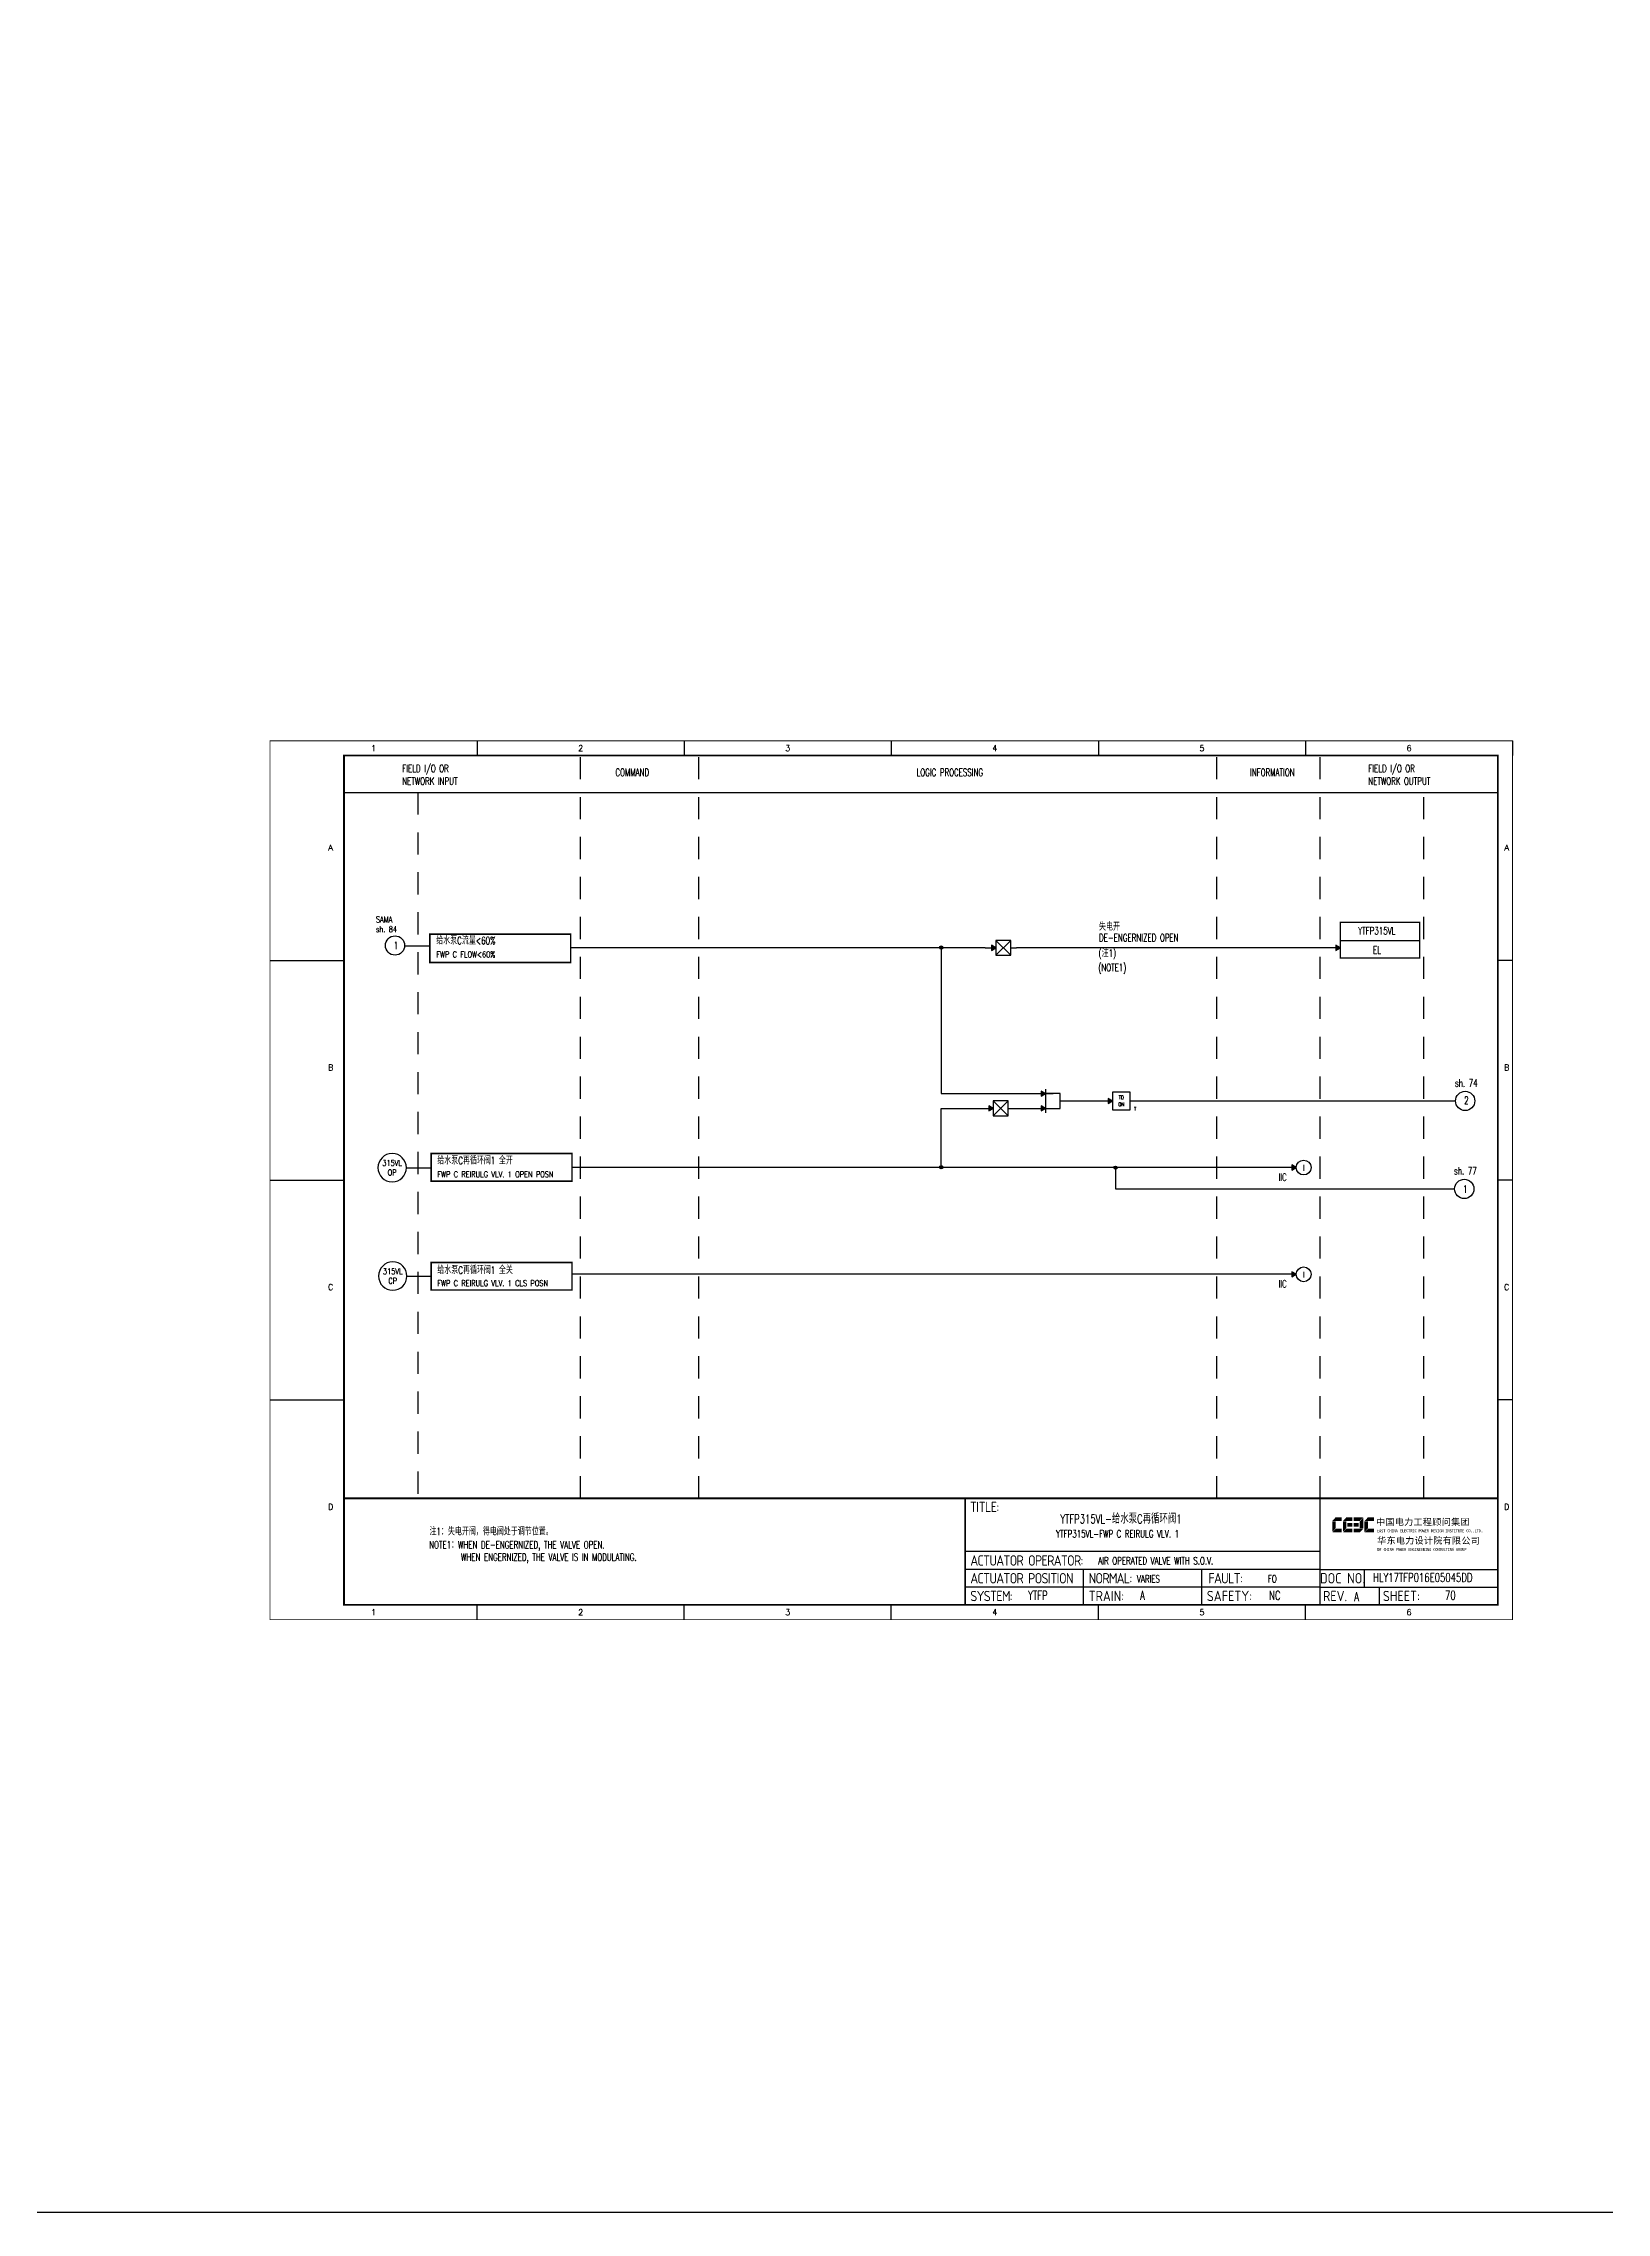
# Model space of a CAD drawing. Header units: millimetres. Extents: x 38833 to 52469, y 29493 to 32647.
# Drawn here: x 41521 to 42050, y 29493 to 30226 of the extents above; entities that cross this region are included whole.
import ezdxf
from ezdxf.enums import TextEntityAlignment as Align

# ---------------------------------------------------------------- set-up
doc = ezdxf.new("R2010")
doc.units = ezdxf.units.MM
doc.linetypes.add('DASHED', pattern=[0.75, 0.5, -0.25])
doc.linetypes.add('JIS_02_0.7', pattern=[1.35, 0.75, -0.6])
for name, color, linetype in [('BLOCK', 7, 'Continuous'), ('BORDER', 1, 'Continuous'), ('INSTRUMENT', 4, 'Continuous'), ('MLINE', 6, 'Continuous'), ('TITLE', 1, 'Continuous'), ('TK', 7, 'Continuous'), ('图框_外框线', 7, 'Continuous'), ('图框_标题栏文字', 6, 'Continuous')]:
    doc.layers.add(name, color=color, linetype=linetype)
doc.styles.add('DANIEL', font='COMPLEX', dxfattribs={"width": 0.7, "bigfont": 'GVFS'})
doc.styles.add('ecepdi', font='simhei.ttf', dxfattribs={"width": 0.9})
doc.styles.get("Standard").update_dxf_attribs({"font": 'romans.shx', "width": 0.7, "bigfont": 'hztxta.shx'})
doc.styles.add('工程字', font='gbenor.shx', dxfattribs={"bigfont": 'gbcbig.shx'})

# ---------------------------------------------------------------- blocks, each defined once
blk = doc.blocks.new('INS00')
at = {"layer": 'INSTRUMENT', "color": 0}
blk.add_lwpolyline([(6, 0, 1), (-6, 0, 1)], format="xyb", close=True, dxfattribs=at)
at = {"layer": 'INSTRUMENT', "flags": 1}
for tag, p in [('INSNAM', (0, 9)), ('INSDGN', (0, -9)), ('INSMAN', (0, -18)), ('INSSUP', (0, -15)), ('INSTYP', (0, -12)), ('INSREM', (0, -21))]:
    blk.add_attdef(tag, text='', height=3, dxfattribs=at).set_placement(p, align=Align.TOP_CENTER)
at = {"layer": 'INSTRUMENT', "width": 0.7}
for tag, p in [('INSIDE', (0, 2)), ('INSSYS', (0, -2))]:
    blk.add_attdef(tag, text='', height=2.5, dxfattribs=at).set_placement(p, align=Align.MIDDLE)
for tag, p in [('INSHH', (6, 3.5)), ('INSL', (6, -3)), ('INSLL', (6, -6))]:
    blk.add_attdef(tag, p, '', height=2.5, dxfattribs=at)
at = {"layer": 'INSTRUMENT', "linetype": 'DASHED', "width": 0.7}
blk.add_attdef('INSH', (6, 0.5), '', height=2.5, dxfattribs=at)
blk = doc.blocks.new('TD ON')
at = {"layer": 'BORDER'}
blk.add_hatch(color=256, dxfattribs=at).paths.add_polyline_path([(2178.99, 3763.24), (2177.49, 3764.11), (2177.49, 3762.37)])
for p, q in [((2176.99, 3763.24), (2178.99, 3763.24)), ((2184.99, 3763.24), (2186.99, 3763.24))]:
    blk.add_line(p, q, dxfattribs=at)
for points in [[(2178.99, 3763.24), (2177.49, 3764.11), (2177.49, 3762.37)], [(2184.99, 3766.24), (2178.99, 3766.24), (2178.99, 3760.24), (2184.99, 3760.24)]]:
    blk.add_lwpolyline(points, close=True, dxfattribs=at)
at = {"layer": 'BORDER', "style": 'DANIEL', "width": 0.8}
for s, p in [('ON', (2181.94, 3762.09)), ('TD', (2181.94, 3764.43))]:
    blk.add_text(s, height=1.2, dxfattribs=at).set_placement(p, align=Align.MIDDLE)
blk = doc.blocks.new('A$C1E0003F3')
h = blk.add_hatch(color=152)
edge = h.paths.add_edge_path()
edge.add_ellipse((5.15, 4.41), major_axis=(0, 0.211), ratio=0.769231, start_angle=-90, end_angle=0)
edge.add_line((5.15, 4.62), (3.22, 4.62))
edge.add_line((3.22, 4.62), (2.09, 3.35))
edge.add_line((2.09, 3.35), (5.32, 3.35))
edge.add_line((5.32, 3.35), (5.32, 4.41))
h.paths.add_polyline_path([(3.22, 3.23), (2.09, 3.23), (2.09, -0.36), (3.22, 0.91)])
edge = h.paths.add_edge_path()
edge.add_line((5.32, 0.81), (3.27, 0.81))
edge.add_line((3.27, 0.81), (2.13, -0.46))
edge.add_line((2.13, -0.46), (5.15, -0.46))
edge.add_ellipse((5.15, -0.25), major_axis=(0, 0.211), ratio=0.769231, start_angle=180, end_angle=270)
edge.add_line((5.32, -0.25), (5.32, 0.81))
h = blk.add_hatch(color=152)
edge = h.paths.add_edge_path()
edge.add_ellipse((8.78, 4.41), major_axis=(0, 0.211), ratio=0.769231, start_angle=-90, end_angle=0)
edge.add_line((8.78, 4.62), (6.84, 4.62))
edge.add_line((6.84, 4.62), (5.71, 3.35))
edge.add_line((5.71, 3.35), (8.94, 3.35))
edge.add_line((8.94, 3.35), (8.94, 4.41))
h.paths.add_polyline_path([(6.84, 3.23), (5.71, 3.23), (5.71, -0.36), (6.84, 0.91)])
edge = h.paths.add_edge_path()
edge.add_ellipse((8.78, 2.49), major_axis=(0, 0.211), ratio=0.769231, start_angle=-90, end_angle=0)
edge.add_line((8.78, 2.7), (7.22, 2.7))
edge.add_line((7.22, 2.7), (7.22, 1.44))
edge.add_line((7.22, 1.44), (8.78, 1.44))
edge.add_ellipse((8.78, 1.65), major_axis=(0, 0.211), ratio=0.769231, start_angle=180, end_angle=270)
edge.add_line((8.94, 1.65), (8.94, 2.49))
edge = h.paths.add_edge_path()
edge.add_line((8.94, 0.81), (6.89, 0.81))
edge.add_line((6.89, 0.81), (5.75, -0.46))
edge.add_line((5.75, -0.46), (8.78, -0.46))
edge.add_ellipse((8.78, -0.25), major_axis=(0, 0.211), ratio=0.769231, start_angle=180, end_angle=270)
edge.add_line((8.94, -0.25), (8.94, 0.81))
h = blk.add_hatch(color=1)
edge = h.paths.add_edge_path()
edge.add_line((12.48, 4.62), (9.46, 4.62))
edge.add_ellipse((9.46, 4.41), major_axis=(0, 0.211), ratio=0.769231, start_angle=0, end_angle=90)
edge.add_line((9.3, 4.41), (9.3, 3.35))
edge.add_line((9.3, 3.35), (11.35, 3.35))
edge.add_line((11.35, 3.35), (12.48, 4.62))
h.paths.add_polyline_path([(12.57, 4.56), (11.38, 3.23), (11.38, 0.93), (12.57, 0.93)])
edge = h.paths.add_edge_path()
edge.add_line((11.03, 2.7), (9.46, 2.7))
edge.add_ellipse((9.46, 2.49), major_axis=(0, 0.211), ratio=0.769231, start_angle=0, end_angle=90)
edge.add_line((9.3, 2.49), (9.3, 1.65))
edge.add_ellipse((9.46, 1.65), major_axis=(0, 0.211), ratio=0.769231, start_angle=90, end_angle=180)
edge.add_line((9.46, 1.44), (11.03, 1.44))
edge.add_line((11.03, 1.44), (11.03, 2.7))
h = blk.add_hatch(color=1)
edge = h.paths.add_edge_path()
edge.add_line((12.58, 0.79), (9.3, 0.79))
edge.add_line((9.3, 0.79), (9.3, -0.27))
edge.add_ellipse((9.46, -0.27), major_axis=(0, 0.211), ratio=0.769231, start_angle=90, end_angle=180)
edge.add_line((9.46, -0.48), (11.43, -0.48))
edge.add_line((11.43, -0.48), (12.58, 0.79))
h = blk.add_hatch(color=152)
edge = h.paths.add_edge_path()
edge.add_ellipse((16.11, 4.41), major_axis=(0, 0.211), ratio=0.769231, start_angle=-90, end_angle=0)
edge.add_line((16.11, 4.62), (14.14, 4.62))
edge.add_line((14.14, 4.62), (13, 3.35))
edge.add_line((13, 3.35), (16.27, 3.35))
edge.add_line((16.27, 3.35), (16.27, 4.41))
h.paths.add_polyline_path([(14.14, 3.23), (13, 3.23), (13, -0.36), (14.14, 0.91)])
edge = h.paths.add_edge_path()
edge.add_line((16.27, 0.81), (14.18, 0.81))
edge.add_line((14.18, 0.81), (13.04, -0.46))
edge.add_line((13.04, -0.46), (16.03, -0.46))
edge.add_ellipse((16.03, -0.15), major_axis=(0, 0.316), ratio=0.769231, start_angle=180, end_angle=270)
edge.add_line((16.27, -0.15), (16.27, 0.81))
at = {"layer": 'TITLE', "color": 7, "style": 'ecepdi'}
for s, p in [('中', (16.92, 1.94)), ('国', (20.09, 2)), ('电', (23.25, 1.99)), ('力', (26.39, 1.96)), ('工', (29.53, 1.95)), ('程', (32.71, 1.98)), ('顾', (35.9, 1.98)), ('问', (39.09, 1.94)), ('集', (42.26, 1.98)), ('团', (45.42, 2.01)), ('华', (17.24, -4.31)), ('东', (20.45, -4.29)), ('电', (23.62, -4.35)), ('力', (26.75, -4.32)), ('设', (29.92, -4.3)), ('计', (33.05, -4.31)), ('院', (36.26, -4.29)), ('有', (39.41, -4.29)), ('限', (42.57, -4.32)), ('公', (45.78, -4.38)), ('司', (48.91, -4.35))]:
    blk.add_text(s, height=2.2, dxfattribs=at).set_placement(p)
at = {"layer": 'TITLE', "color": 7, "style": 'ecepdi', "width": 0.975}
for s, p in [('E', (17.58, 0.02)), ('A', (18.29, 0.03)), ('S', (19, 0.03)), ('T', (19.7, 0.03)), ('C', (21.1, 0.09)), ('H', (21.77, 0.09)), ('I', (22.46, 0.09)), ('N', (23.17, 0.1)), ('A', (23.86, 0.1)), ('E', (25.35, 0.09)), ('L', (26.05, 0.11)), ('E', (26.76, 0.1)), ('C', (27.46, 0.12)), ('T', (28.18, 0.11)), ('R', (28.87, 0.1)), ('I', (29.57, 0.11)), ('C', (30.28, 0.1)), ('P', (31.64, 0.09)), ('O', (32.32, 0.08)), ('W', (33.03, 0.08)), ('E', (33.72, 0.08)), ('R', (34.42, 0.09)), ('D', (35.81, 0.1)), ('E', (36.52, 0.1)), ('S', (37.2, 0.1)), ('I', (37.91, 0.09)), ('G', (38.68, 0.11)), ('N', (39.38, 0.09)), ('I', (40.72, 0.07)), ('N', (41.43, 0.08)), ('S', (42.14, 0.08)), ('T', (42.83, 0.08)), ('I', (43.52, 0.09)), ('T', (44.22, 0.07)), ('U', (44.93, 0.07)), ('T', (45.63, 0.08)), ('E', (46.34, 0.09)), ('C', (47.76, 0.11)), ('O', (48.48, 0.1)), ('L', (50.56, 0.1)), ('T', (51.27, 0.1)), ('D', (51.96, 0.1)), ('O', (17.67, -6.18)), ('OF', (18.01, -6.2)), ('F', (18.37, -6.2)), ('C', (19.8, -6.19)), ('H', (20.47, -6.19)), ('I', (21.15, -6.19)), ('N', (21.87, -6.18)), ('A', (22.56, -6.18)), ('P', (23.98, -6.2)), ('O', (24.66, -6.21)), ('W', (25.36, -6.21)), ('E', (26.06, -6.21)), ('R', (26.75, -6.2)), ('E', (28.19, -6.24)), ('N', (28.91, -6.27)), ('G', (29.62, -6.26)), ('I', (30.32, -6.27)), ('N', (31.02, -6.27)), ('E', (31.7, -6.28)), ('E', (32.41, -6.27)), ('R', (33.1, -6.24)), ('I', (33.81, -6.24)), ('N', (34.51, -6.26)), ('G', (35.2, -6.24)), ('C', (36.61, -6.19)), ('O', (37.3, -6.21)), ('N', (38, -6.2)), ('S', (38.71, -6.21)), ('U', (39.41, -6.18)), ('L', (40.11, -6.18)), ('T', (40.81, -6.19)), ('I', (41.51, -6.21)), ('N', (42.2, -6.21)), ('G', (42.91, -6.17)), ('G', (44.29, -6.2)), ('R', (45, -6.21)), ('O', (45.69, -6.22)), ('U', (46.39, -6.2)), ('P', (47.1, -6.23)), ('.', (49.23, 0.1)), (',', (49.87, 0.1)), ('.', (52.72, 0.11))]:
    blk.add_text(s, height=1, dxfattribs=at).set_placement(p, align=Align.MIDDLE_CENTER)
blk = doc.blocks.new('A$C613255F0')
for p, q in [((70, 297), (70, 292)), ((140, 297), (140, 292)), ((210, 297), (210, 292)), ((280, 297), (280, 292)), ((350, 297), (350, 292)), ((420, 297), (420, 292)), ((0, 222.75), (25, 222.75)), ((420, 222.75), (415, 222.75)), ((0, 148.5), (25, 148.5)), ((420, 148.5), (415, 148.5)), ((0, 74.25), (25, 74.25)), ((420, 74.25), (415, 74.25)), ((70, 0), (70, 5)), ((140, 0), (140, 5)), ((210, 0), (210, 5)), ((280, 0), (280, 5)), ((350, 0), (350, 5))]:
    blk.add_line(p, q)
at = {"layer": 'MLINE', "linetype": 'JIS_02_0.7', "ltscale": 10}
for p, q in [((105, 41), (105, 292)), ((145, 41), (145, 292)), ((320, 41), (320, 292)), ((355, 41), (355, 292)), ((50, 279.56), (50, 41)), ((390, 41), (390, 279.56))]:
    blk.add_line(p, q, dxfattribs=at)
at = {"layer": 'MLINE'}
blk.add_line((25, 279.56), (415, 279.56), dxfattribs=at)
at = {"layer": '图框_外框线'}
for p, q in [((355, 5), (355, 41)), ((355, 23), (235, 23)), ((355, 17), (235, 17)), ((275, 11), (275, 17)), ((315, 11), (315, 17)), ((355, 17), (415, 17)), ((370, 11), (370, 17)), ((355, 11), (235, 11)), ((355, 11), (235, 11)), ((275, 5), (275, 11)), ((315, 5), (315, 11)), ((355, 11), (415, 11)), ((375, 5), (375, 11))]:
    blk.add_line(p, q, dxfattribs=at)
for points, const_width in [([(0, 0), (420, 0), (420, 297), (0, 297)], 0.3), ([(25, 5), (415, 5), (415, 292), (25, 292)], 0.6)]:
    blk.add_lwpolyline(points, close=True, dxfattribs=dict(at, const_width=const_width))
at = {"layer": '图框_外框线', "const_width": 0.6}
blk.add_lwpolyline([(235, 41), (25, 41)], dxfattribs=at)
at = {"layer": '图框_外框线'}
blk.add_lwpolyline([(415, 41, 0.6, 0.6, 0), (235, 41, 0.6, 0.6, 0), (235, 5, 0, 0, 0)], format="xyseb", dxfattribs=at)
blk.add_blockref('A$C1E0003F3', (356.94, 29.95))
at = {"layer": 'MLINE', "char_height": 2.5, "width": 31.8959, "attachment_point": 1}
for s, insert in [('FIELD I/O OR', (44.67, 288.89)), ('COMMAND', (116.74, 287.58)), ('LOGIC PROCESSING', (218.52, 287.58)), ('INFORMATION', (331.25, 287.58)), ('FIELD I/O OR', (371.22, 288.89)), ('NETWORK INPUT', (44.67, 284.64)), ('NETWORK OUTPUT', (371.22, 284.64))]:
    blk.add_mtext(s, dxfattribs=dict(at, insert=insert))
at = {"layer": 'TK', "color": 3}
for s, p in [('1', (35, 294.5)), ('2', (105, 294.5)), ('3', (175, 294.5)), ('4', (245, 294.5)), ('5', (315, 294.5)), ('6', (385, 294.5)), ('1', (35, 2.5)), ('2', (105, 2.5)), ('3', (175, 2.5)), ('4', (245, 2.5)), ('5', (315, 2.5)), ('6', (385, 2.5))]:
    blk.add_text(s, height=2, dxfattribs=at).set_placement(p, align=Align.MIDDLE)
for s, p in [('A', (20.5, 259.88)), ('A', (418, 259.88)), ('B', (20.5, 185.62)), ('B', (418, 185.62)), ('C', (20.5, 111.38)), ('C', (418, 111.38)), ('D', (20.5, 37.12)), ('D', (418, 37.12))]:
    blk.add_text(s, height=2, dxfattribs=at).set_placement(p, align=Align.CENTER)
at = {"layer": '图框_标题栏文字', "char_height": 3.5, "style": '工程字'}
for s, insert, width, attachment_point in [('{\\T0.9; TITLE:}', (234.86, 38.09), 14.2249, 4), ('{\\T0.9; ACTUATOR OPERATOR:}', (235, 20), 40, 4), ('{\\T0.9; ACTUATOR POSITION}', (235, 14), 45, 4), ('{\\T0.9; NORMAL:}', (275, 14), 18.2557, 4), ('{\\T0.9; FAULT:}', (315.44, 14), 15, 4), ('DOC NO.', (362.5, 14), 15, 5), ('{\\T0.9; SYSTEM:}', (235, 8), 17.9526, 4), ('{\\T0.9; }TRAIN: ', (275, 8), 17.6638, 4), ('SAFETY:', (324.3, 8), 22.3993, 5), ('REV.', (360, 8), 10, 5), ('SHEET:', (382.42, 8), 20, 5)]:
    blk.add_mtext(s, dxfattribs=dict(at, insert=insert, width=width, attachment_point=attachment_point))

msp = doc.modelspace()

# ---------------------------------------------------------------- hatches: boundary and pattern name
h = msp.add_hatch(color=256)
edge = h.paths.add_edge_path()
edge.add_arc((41824.72, 29920.58), 0.55, 0, 360)
for points in [[(41959.63, 29920.49), (41958.13, 29921.36), (41958.13, 29919.63)], [(41944.71, 29846.26), (41943.21, 29847.12), (41943.21, 29845.39)], [(41944.71, 29810.18), (41943.21, 29811.05), (41943.21, 29809.32)]]:
    msp.add_hatch(color=256).paths.add_polyline_path(points)
h = msp.add_hatch(color=256)
edge = h.paths.add_edge_path()
edge.add_arc((41824.72, 29846.34), 0.55, 0, 360)
h = msp.add_hatch(color=256)
edge = h.paths.add_edge_path()
edge.add_arc((41883.63, 29846.22), 0.55, 0, 360)
at = {"layer": 'BORDER'}
for points in [[(41843.2, 29920.49), (41841.7, 29921.36), (41841.7, 29919.63)], [(41859.95, 29871.26), (41858.45, 29872.12), (41858.45, 29870.39)], [(41842.28, 29866.26), (41840.78, 29867.12), (41840.78, 29865.39)], [(41859.95, 29866.26), (41858.45, 29867.12), (41858.45, 29865.39)]]:
    msp.add_hatch(color=256, dxfattribs=at).paths.add_polyline_path(points)

# ---------------------------------------------------------------- linework, layer by layer
for p, q in [((41959.63, 29923.01), (41986.41, 29923.01)), ((41959.63, 29923.01), (41986.41, 29923.01)), ((41651.84, 29921.08), (41643.33, 29921.08)), ((41699.46, 29915.54), (41651.84, 29915.54)), ((41785.97, 29920.49), (41699.46, 29920.49)), ((41839.61, 29920.49), (41785.97, 29920.49)), ((41824.72, 29920.49), (41824.72, 29871.26)), ((41959.63, 29920.49), (41850.2, 29920.49)), ((41959.63, 29917.08), (41986.41, 29917.08)), ((41959.63, 29917.08), (41986.41, 29917.08)), ((41959.63, 29917.08), (41986.41, 29917.08)), ((41824.72, 29871.26), (41862.49, 29871.26)), ((41824.72, 29846.26), (41824.72, 29866.26)), ((41824.72, 29866.26), (41842.28, 29866.26)), ((41849.28, 29866.26), (41862.63, 29866.26)), ((41866.95, 29868.76), (41882.62, 29868.76)), ((41890.62, 29868.76), (41998.55, 29868.76)), ((41652.29, 29851), (41699.91, 29851)), ((41652.29, 29841.66), (41652.29, 29851)), ((41699.91, 29841.66), (41699.91, 29851)), ((41643.92, 29846.19), (41652.29, 29846.19)), ((41944.71, 29846.26), (41699.84, 29846.26)), ((41883.63, 29846.41), (41883.63, 29839.06)), ((41699.91, 29841.66), (41652.29, 29841.66)), ((41883.63, 29839.06), (41998.25, 29839.06)), ((41652.29, 29814.21), (41699.91, 29814.21)), ((41652.29, 29804.86), (41652.29, 29814.21)), ((41699.91, 29804.86), (41699.91, 29814.21)), ((41644.12, 29809.58), (41652.29, 29809.58)), ((41944.71, 29810.18), (41699.91, 29810.18)), ((41699.91, 29804.86), (41652.29, 29804.86))]:
    msp.add_line(p, q)
for points in [[(39417.51, 32646.72), (50497.51, 32646.72), (50497.51, 29493.1), (39417.51, 29493.1)], [(41959.63, 29920.49), (41958.13, 29921.36), (41958.13, 29919.63)], [(41944.71, 29846.26), (41943.21, 29847.12), (41943.21, 29845.39)], [(41944.71, 29810.18), (41943.21, 29811.05), (41943.21, 29809.32)]]:
    msp.add_lwpolyline(points, close=True)
at = {"const_width": 0.5}
for points in [[(41651.84, 29925.13), (41699.46, 29925.13), (41699.46, 29915.54), (41651.84, 29915.54), (41651.84, 29925.13)], [(41959.63, 29929.13), (41986.41, 29929.13), (41986.41, 29917.08), (41959.63, 29917.08), (41959.63, 29929.13)], [(41652.29, 29851), (41699.91, 29851), (41699.91, 29841.66), (41652.29, 29841.66), (41652.29, 29851)], [(41652.29, 29814.21), (41699.91, 29814.21), (41699.91, 29804.86), (41652.29, 29804.86), (41652.29, 29814.21)]]:
    msp.add_lwpolyline(points, dxfattribs=at)
msp.add_lwpolyline([(41959.63, 29917.08), (41959.63, 29929.13), (41986.41, 29929.13), (41986.41, 29917.08)])
msp.add_lwpolyline([(41959.63, 29917.08), (41959.63, 29929.13), (41986.41, 29929.13), (41986.41, 29917.08)])
for centre, radius in [((41640.09, 29921.29), 3.25), ((41824.72, 29920.58), 0.55), ((42001.8, 29868.76), 3.25), ((41824.72, 29846.34), 0.55), ((41883.63, 29846.22), 0.55), ((41947.21, 29846.26), 2.5), ((42001.5, 29839.03), 3.25), ((41947.21, 29810.18), 2.5)]:
    msp.add_circle(centre, radius)
at = {"layer": 'BORDER'}
for p, q in [((41843.2, 29922.99), (41848.2, 29917.99)), ((41848.2, 29922.99), (41843.2, 29917.99)), ((41839.61, 29920.49), (41843.2, 29920.49)), ((41848.2, 29920.49), (41850.2, 29920.49)), ((41859.95, 29872.76), (41859.95, 29864.76)), ((41838.69, 29866.26), (41842.28, 29866.26)), ((41842.28, 29868.76), (41847.28, 29863.76)), ((41847.28, 29868.76), (41842.28, 29863.76)), ((41847.28, 29866.26), (41849.28, 29866.26)), ((41856.36, 29871.26), (41859.95, 29871.26)), ((41856.36, 29866.26), (41859.95, 29866.26)), ((41864.95, 29868.76), (41866.95, 29868.76))]:
    msp.add_line(p, q, dxfattribs=at)
for points in [[(41848.2, 29922.99), (41843.2, 29922.99), (41843.2, 29917.99), (41848.2, 29917.99)], [(41843.2, 29920.49), (41841.7, 29921.36), (41841.7, 29919.63)], [(41859.95, 29871.26), (41858.45, 29872.12), (41858.45, 29870.39)], [(41842.28, 29866.26), (41840.78, 29867.12), (41840.78, 29865.39)], [(41847.28, 29868.76), (41842.28, 29868.76), (41842.28, 29863.76), (41847.28, 29863.76)], [(41859.95, 29866.26), (41858.45, 29867.12), (41858.45, 29865.39)], [(41864.95, 29871.26), (41859.95, 29871.26), (41859.95, 29866.26), (41864.95, 29866.26)]]:
    msp.add_lwpolyline(points, close=True, dxfattribs=at)

# ---------------------------------------------------------------- block references
for name, p in [('A$C613255F0', (41597.83, 29693.47)), ('TD ON', (39703.63, 26105.52))]:
    msp.add_blockref(name, p)
at = {"layer": 'MLINE', "xscale": 0.7999999999992724, "yscale": 0.7999999999992724, "zscale": 0.7999999999992724}
for p, values in [((41639.12, 29846.19), {'INSIDE': '315VL', 'INSSYS': 'OP'}), ((41639.32, 29809.58), {'INSIDE': '315VL', 'INSSYS': 'CP'})]:
    msp.add_blockref('INS00', p, dxfattribs=at).add_auto_attribs(values)

# ---------------------------------------------------------------- texts
at = {"width": 0.7}
for p in [(41947.25, 29845.13), (41947.25, 29809.06)]:
    msp.add_text('I', height=2, dxfattribs=at).set_placement(p, align=Align.CENTER)
for s, height, p in [('YTFP315VL-给水泵C再循环阀1 ', 3, (41864.95, 29726.01)), ('YTFP315VL-FWP C REIRULG VLV. 1 ', 2.5, (41863.53, 29721.23))]:
    msp.add_text(s, height=height, dxfattribs=at).set_placement(p)
at = {"color": 4, "width": 73.0067, "attachment_point": 1}
for s, insert, char_height in [('SAMA \\Psh. 84', (41633.63, 29931.11), 2), ('sh. 74', (41998.36, 29876.07), 2.5), ('sh. 77', (41998.06, 29846.38), 2.5)]:
    msp.add_mtext(s, dxfattribs=dict(at, insert=insert, char_height=char_height))
at = {"attachment_point": 1}
for s, insert, char_height, width in [('给水泵C流量<60%', (41654.02, 29924.18), 2.5, 73.0067), ('失电开', (41878.04, 29928.86), 2.5, 73.0067), ('DE-ENGERNIZED OPEN', (41878.07, 29925.18), 2.5, 73.0067), ('YTFP315VL', (41965.64, 29927.54), 2.5, 73.0067), ('1', (41639.69, 29922.56), 2.5, 73.0067), ('FWP C FLOW<60%', (41654.02, 29919.29), 2, 73.0067), ('(NOTE1)', (41877.78, 29915.07), 2.5, 73.0067), ('(注1)', (41877.87, 29919.96), 2.5, 73.0067), ('EL', (41970.67, 29921.02), 2.5, 73.0067), ('2', (42001.47, 29870.22), 2.5, 73.0067), ('给水泵C再循环阀1 全开', (41654.37, 29849.85), 2.5, 73.0067), ('FWP C REIRULG VLV. 1 OPEN POSN', (41654.37, 29844.96), 2, 73.0067), ('IIC', (41938.71, 29844.26), 2.5, 4.5039), ('1', (42001.1, 29840.24), 2.5, 73.0067), ('给水泵C再循环阀1 全关', (41654.37, 29812.85), 2.5, 73.0067), ('FWP C REIRULG VLV. 1 CLS POSN', (41654.37, 29808.17), 2, 73.0067), ('IIC', (41938.71, 29808.18), 2.5, 4.5039), ('注1：失电开阀，得电阀处于调节位置。', (41651.74, 29724.49), 2.5, 73.0067), ('NOTE1：WHEN DE-ENGERNIZED, THE VALVE OPEN.\\P         WHEN ENGERNIZED, THE VALVE IS IN MODULATING.', (41651.62, 29720.02), 2.5, 89.7275), ('YTFP', (41854.08, 29703.16), 3, 8.5983), ('VARIES', (41890.85, 29708.5), 2.5, 73.0067), ('A', (41891.94, 29703.16), 3, 4.8474), ('FO', (41935.12, 29708.52), 2.5, 73.0067), ('NC', (41935.53, 29703.16), 3, 4.8474), ('A', (41964.31, 29702.72), 3, 8.5983)]:
    msp.add_mtext(s, dxfattribs=dict(at, insert=insert, char_height=char_height, width=width))
at = {"width": 0.7}
for tag, p, s in [('HLY17TFP016E05045DD', (41970.7, 29706.22), ''), ('70', (41994.97, 29700.22), '1')]:
    msp.add_attdef(tag, p, s, height=3, dxfattribs=at)
at = {"layer": 'BLOCK', "style": 'DANIEL', "width": 0.8}
msp.add_text('T', height=1.2, dxfattribs=at).set_placement((41890.29, 29866.08), align=Align.MIDDLE)
at = {"layer": 'TITLE', "color": 0, "width": 0.7}
msp.add_text('AIR OPERATED VALVE WITH S.O.V. ', height=2.5, dxfattribs=at).set_placement((41897.82, 29713.38), align=Align.MIDDLE)

doc.saveas('drawing.dxf')
